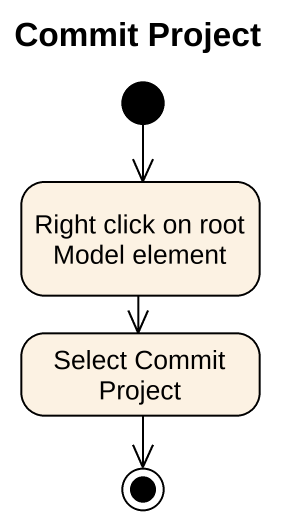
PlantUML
@startuml
title Commit Project
hide empty description
state "Right click on root Model element" as Right_click_on_root_Model
state "Select Commit Project" as Select_Commit_Project
[*] --> Right_click_on_root_Model
Right_click_on_root_Model --> Select_Commit_Project
Select_Commit_Project --> [*]
@enduml
